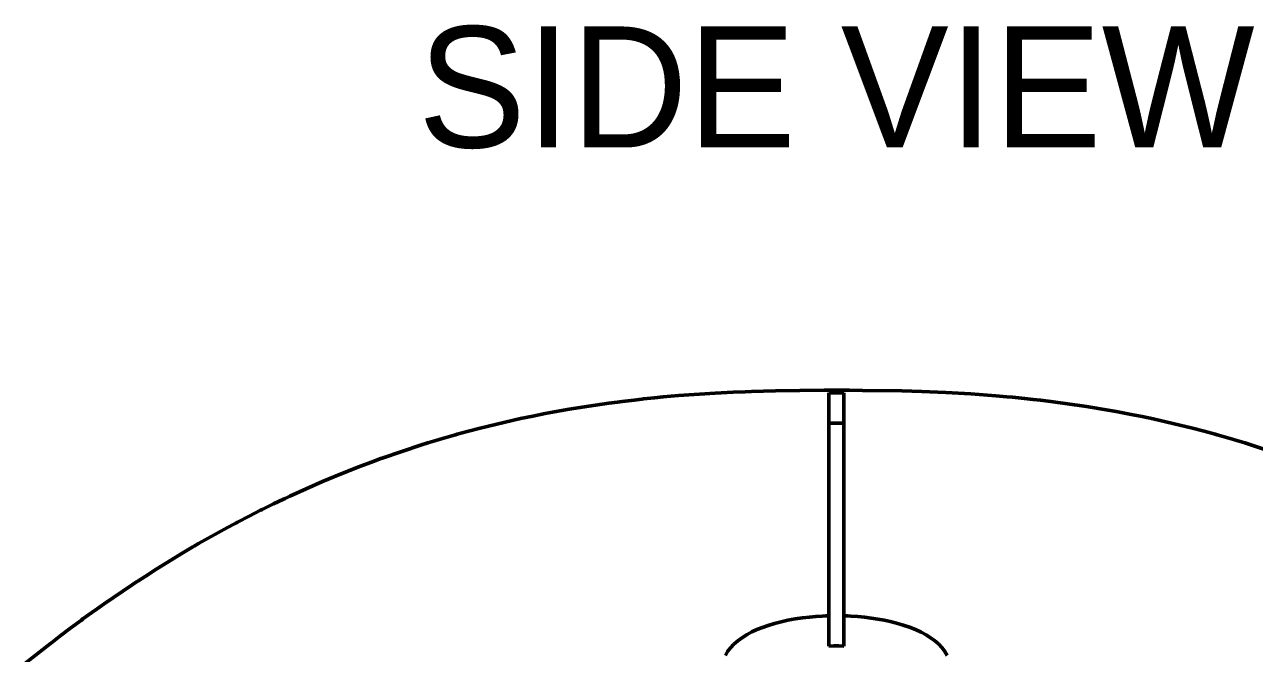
# Model space of a CAD drawing. Header units: millimetres. Extents: x -83 to 206, y -38 to 180.
# Drawn here: x 113.19 to 153.82, y 17.29 to 38.06 of the extents above; entities that cross this region are included whole.
import ezdxf
from ezdxf.enums import TextEntityAlignment as Align

# ---------------------------------------------------------------- set-up
doc = ezdxf.new("R2010")
doc.units = ezdxf.units.MM
doc.layers.add('TEXT', color=5, linetype='Continuous')
doc.layers.add('VISIBLE', color=7, linetype='Continuous', lineweight=50)

msp = doc.modelspace()

# ---------------------------------------------------------------- linework, layer by layer
at = {"layer": 'VISIBLE'}
for points in [[(132.776, 25.59), (132.923, 25.608)], [(132.923, 25.608), (133.325, 25.657)], [(133.325, 25.657), (133.574, 25.685)], [(133.63, 25.691), (133.574, 25.685)], [(133.998, 25.729), (133.63, 25.691)], [(134.281, 25.757), (133.998, 25.729)], [(134.281, 25.757), (134.793, 25.801)], [(135.995, 25.884), (134.793, 25.801)], [(135.995, 25.884), (136.595, 25.914)], [(136.595, 25.914), (136.996, 25.931)], [(137.196, 25.938), (136.996, 25.931)], [(137.997, 25.96), (137.196, 25.938)], [(137.997, 25.96), (139.599, 25.978)], [(139.599, 25.978), (140, 25.978)], [(139.75, 25.896), (139.75, 25.763)], [(140.25, 25.896), (139.75, 25.896)], [(139.75, 25.763), (139.75, 25.588)], [(139.75, 25.041), (139.75, 25.763)], [(140.217, 25.978), (140, 25.978)], [(140.434, 25.977), (140.217, 25.978)], [(140.25, 25.896), (140.25, 25.763)], [(140.25, 25.041), (140.25, 25.763)], [(140.25, 25.763), (140.25, 25.588)], [(140.869, 25.975), (140.434, 25.977)], [(142.171, 25.956), (140.869, 25.975)], [(142.823, 25.937), (142.171, 25.956)], [(143.624, 25.904), (142.823, 25.937)], [(144.448, 25.857), (143.624, 25.904)], [(144.448, 25.857), (145.273, 25.796)], [(145.638, 25.764), (145.273, 25.796)], [(145.819, 25.747), (145.638, 25.764)], [(145.819, 25.747), (146.225, 25.706)], [(146.225, 25.706), (146.507, 25.676)], [(146.751, 25.648), (146.507, 25.676)], [(147.089, 25.607), (146.751, 25.648)], [(147.249, 25.587), (147.089, 25.607)], [(129.979, 25.127), (130.379, 25.206)], [(130.868, 25.297), (130.379, 25.206)], [(131.176, 25.351), (130.868, 25.297)], [(131.83, 25.456), (131.176, 25.351)], [(131.83, 25.456), (132.482, 25.551)], [(132.482, 25.551), (132.776, 25.59)], [(139.75, 25.588), (139.75, 25.381)], [(139.75, 25.381), (139.75, 25.041)], [(140.25, 25.588), (140.25, 25.381)], [(140.25, 25.381), (140.25, 25.041)], [(147.567, 25.544), (147.249, 25.587)], [(148.272, 25.441), (147.567, 25.544)], [(148.272, 25.441), (148.979, 25.324)], [(148.979, 25.324), (149.25, 25.275)], [(149.739, 25.183), (149.25, 25.275)], [(128.237, 24.727), (129.572, 25.041)], [(129.979, 25.127), (129.572, 25.041)], [(139.75, 25.041), (139.75, 24.315)], [(140.25, 24.896), (139.75, 24.896)], [(140.25, 25.041), (140.25, 24.315)], [(150.112, 25.108), (149.739, 25.183)], [(150.112, 25.108), (150.468, 25.032)], [(150.468, 25.032), (151.769, 24.726)], [(127.065, 24.407), (126.579, 24.261)], [(127.42, 24.508), (127.065, 24.407)], [(127.476, 24.524), (127.42, 24.508)], [(127.85, 24.626), (127.476, 24.524)], [(127.85, 24.626), (128.237, 24.727)], [(152.156, 24.624), (151.769, 24.726)], [(152.156, 24.624), (152.524, 24.524)], [(152.58, 24.508), (152.524, 24.524)], [(152.935, 24.407), (152.58, 24.508)], [(153.421, 24.261), (152.935, 24.407)], [(126.298, 24.174), (124.997, 23.735)], [(126.505, 24.239), (126.298, 24.174)], [(126.579, 24.261), (126.505, 24.239)], [(139.75, 24.315), (139.75, 23.722)], [(140.25, 24.315), (140.25, 23.722)], [(153.495, 24.239), (153.421, 24.261)], [(154.808, 23.804), (153.495, 24.239)], [(124.648, 23.608), (124.28, 23.469)], [(124.705, 23.629), (124.648, 23.608)], [(124.958, 23.721), (124.705, 23.629)], [(124.997, 23.735), (124.958, 23.721)], [(139.75, 23.722), (139.75, 23.263)], [(140.25, 23.722), (140.25, 23.263)], [(123.861, 23.306), (123.461, 23.144)], [(123.924, 23.33), (123.861, 23.306)], [(124.232, 23.451), (123.924, 23.33)], [(124.28, 23.469), (124.232, 23.451)], [(139.75, 23.263), (139.75, 22.759)], [(139.75, 23.263), (139.75, 22.759)], [(140.25, 23.263), (140.25, 22.759)], [(140.25, 23.263), (140.25, 22.759)], [(123.022, 22.96), (121.949, 22.482)], [(123.402, 23.12), (123.022, 22.96)], [(123.461, 23.144), (123.402, 23.12)], [(139.75, 22.759), (139.75, 22.235)], [(140.25, 22.759), (140.25, 22.235)], [(121.739, 22.383), (121.404, 22.223)], [(121.791, 22.408), (121.739, 22.383)], [(121.949, 22.482), (121.791, 22.408)], [(120.976, 22.013), (120.604, 21.824)], [(120.976, 22.013), (121.035, 22.042)], [(121.083, 22.066), (121.035, 22.042)], [(121.404, 22.223), (121.083, 22.066)], [(139.75, 22.235), (139.75, 21.533)], [(140.25, 22.235), (140.25, 21.533)], [(120.122, 21.571), (119.884, 21.444)], [(120.122, 21.571), (120.159, 21.591)], [(120.217, 21.622), (120.159, 21.591)], [(120.604, 21.824), (120.217, 21.622)], [(119.884, 21.444), (118.932, 20.912)], [(139.75, 21.533), (139.75, 19.846)], [(140.25, 21.533), (140.25, 19.846)], [(118.741, 20.801), (118.408, 20.604)], [(118.741, 20.801), (118.793, 20.831)], [(118.932, 20.912), (118.793, 20.831)], [(117.982, 20.346), (117.61, 20.115)], [(118.04, 20.382), (117.982, 20.346)], [(118.359, 20.574), (118.04, 20.382)], [(118.408, 20.604), (118.359, 20.574)], [(117.549, 20.077), (117.164, 19.83)], [(117.61, 20.115), (117.549, 20.077)], [(116.737, 19.551), (115.809, 18.919)], [(116.737, 19.551), (116.888, 19.651)], [(116.924, 19.675), (116.888, 19.651)], [(117.164, 19.83), (116.924, 19.675)], [(139.75, 19.846), (139.75, 19.21)], [(139.75, 19.846), (139.75, 19.21)], [(140.25, 19.846), (140.25, 19.21)], [(140.25, 19.846), (140.25, 19.21)], [(139.75, 19.21), (139.75, 18.527)], [(140.25, 19.21), (140.25, 18.527)], [(115.502, 18.702), (115.455, 18.668)], [(115.809, 18.919), (115.502, 18.702)], [(115.06, 18.383), (114.714, 18.128)], [(115.115, 18.423), (115.06, 18.383)], [(115.409, 18.635), (115.115, 18.423)], [(115.455, 18.668), (115.409, 18.635)], [(137.96, 18.274), (138.178, 18.33)], [(138.178, 18.33), (138.405, 18.38)], [(138.405, 18.38), (138.643, 18.424)], [(138.643, 18.424), (138.888, 18.46)], [(138.888, 18.46), (139.116, 18.486)], [(139.116, 18.486), (139.324, 18.505)], [(139.324, 18.505), (139.535, 18.519)], [(139.535, 18.519), (139.642, 18.524)], [(139.642, 18.524), (139.75, 18.527)], [(139.75, 18.527), (139.75, 17.527)], [(140.368, 18.523), (140.25, 18.527)], [(140.25, 18.527), (140.25, 17.527)], [(140.486, 18.518), (140.368, 18.523)], [(140.714, 18.502), (140.486, 18.518)], [(140.937, 18.481), (140.714, 18.502)], [(141.157, 18.454), (140.937, 18.481)], [(141.37, 18.421), (141.157, 18.454)], [(141.578, 18.383), (141.37, 18.421)], [(141.778, 18.34), (141.578, 18.383)], [(141.991, 18.287), (141.778, 18.34)], [(142.215, 18.221), (141.991, 18.287)], [(114.714, 18.128), (114.352, 17.854)], [(136.901, 17.815), (137.057, 17.911)], [(137.057, 17.911), (137.212, 17.993)], [(137.212, 17.993), (137.38, 18.07)], [(137.38, 18.07), (137.561, 18.143)], [(137.561, 18.143), (137.755, 18.211)], [(137.755, 18.211), (137.96, 18.274)], [(142.425, 18.148), (142.215, 18.221)], [(142.621, 18.07), (142.425, 18.148)], [(142.801, 17.986), (142.621, 18.07)], [(142.967, 17.897), (142.801, 17.986)], [(143.116, 17.804), (142.967, 17.897)], [(113.186, 16.94), (114.038, 17.614)], [(114.072, 17.64), (114.038, 17.614)], [(114.297, 17.813), (114.072, 17.64)], [(114.352, 17.854), (114.297, 17.813)], [(136.502, 17.469), (136.614, 17.588)], [(136.614, 17.588), (136.747, 17.704)], [(136.747, 17.704), (136.901, 17.815)], [(139.917, 17.53), (139.75, 17.527)], [(140.083, 17.53), (139.917, 17.53)], [(140.25, 17.527), (140.083, 17.53)], [(143.249, 17.707), (143.116, 17.804)], [(143.378, 17.596), (143.249, 17.707)], [(143.495, 17.472), (143.378, 17.596)], [(143.588, 17.346), (143.495, 17.472)], [(136.34, 17.22), (136.411, 17.346)], [(136.411, 17.346), (136.502, 17.469)], [(143.66, 17.22), (143.588, 17.346)]]:
    msp.add_lwpolyline(points, dxfattribs=at)

# ---------------------------------------------------------------- texts
at = {"layer": 'TEXT'}
msp.add_text('SIDE VIEW', height=4, dxfattribs=at).set_placement((140, 38), align=Align.TOP_CENTER)

doc.saveas('drawing.dxf')
